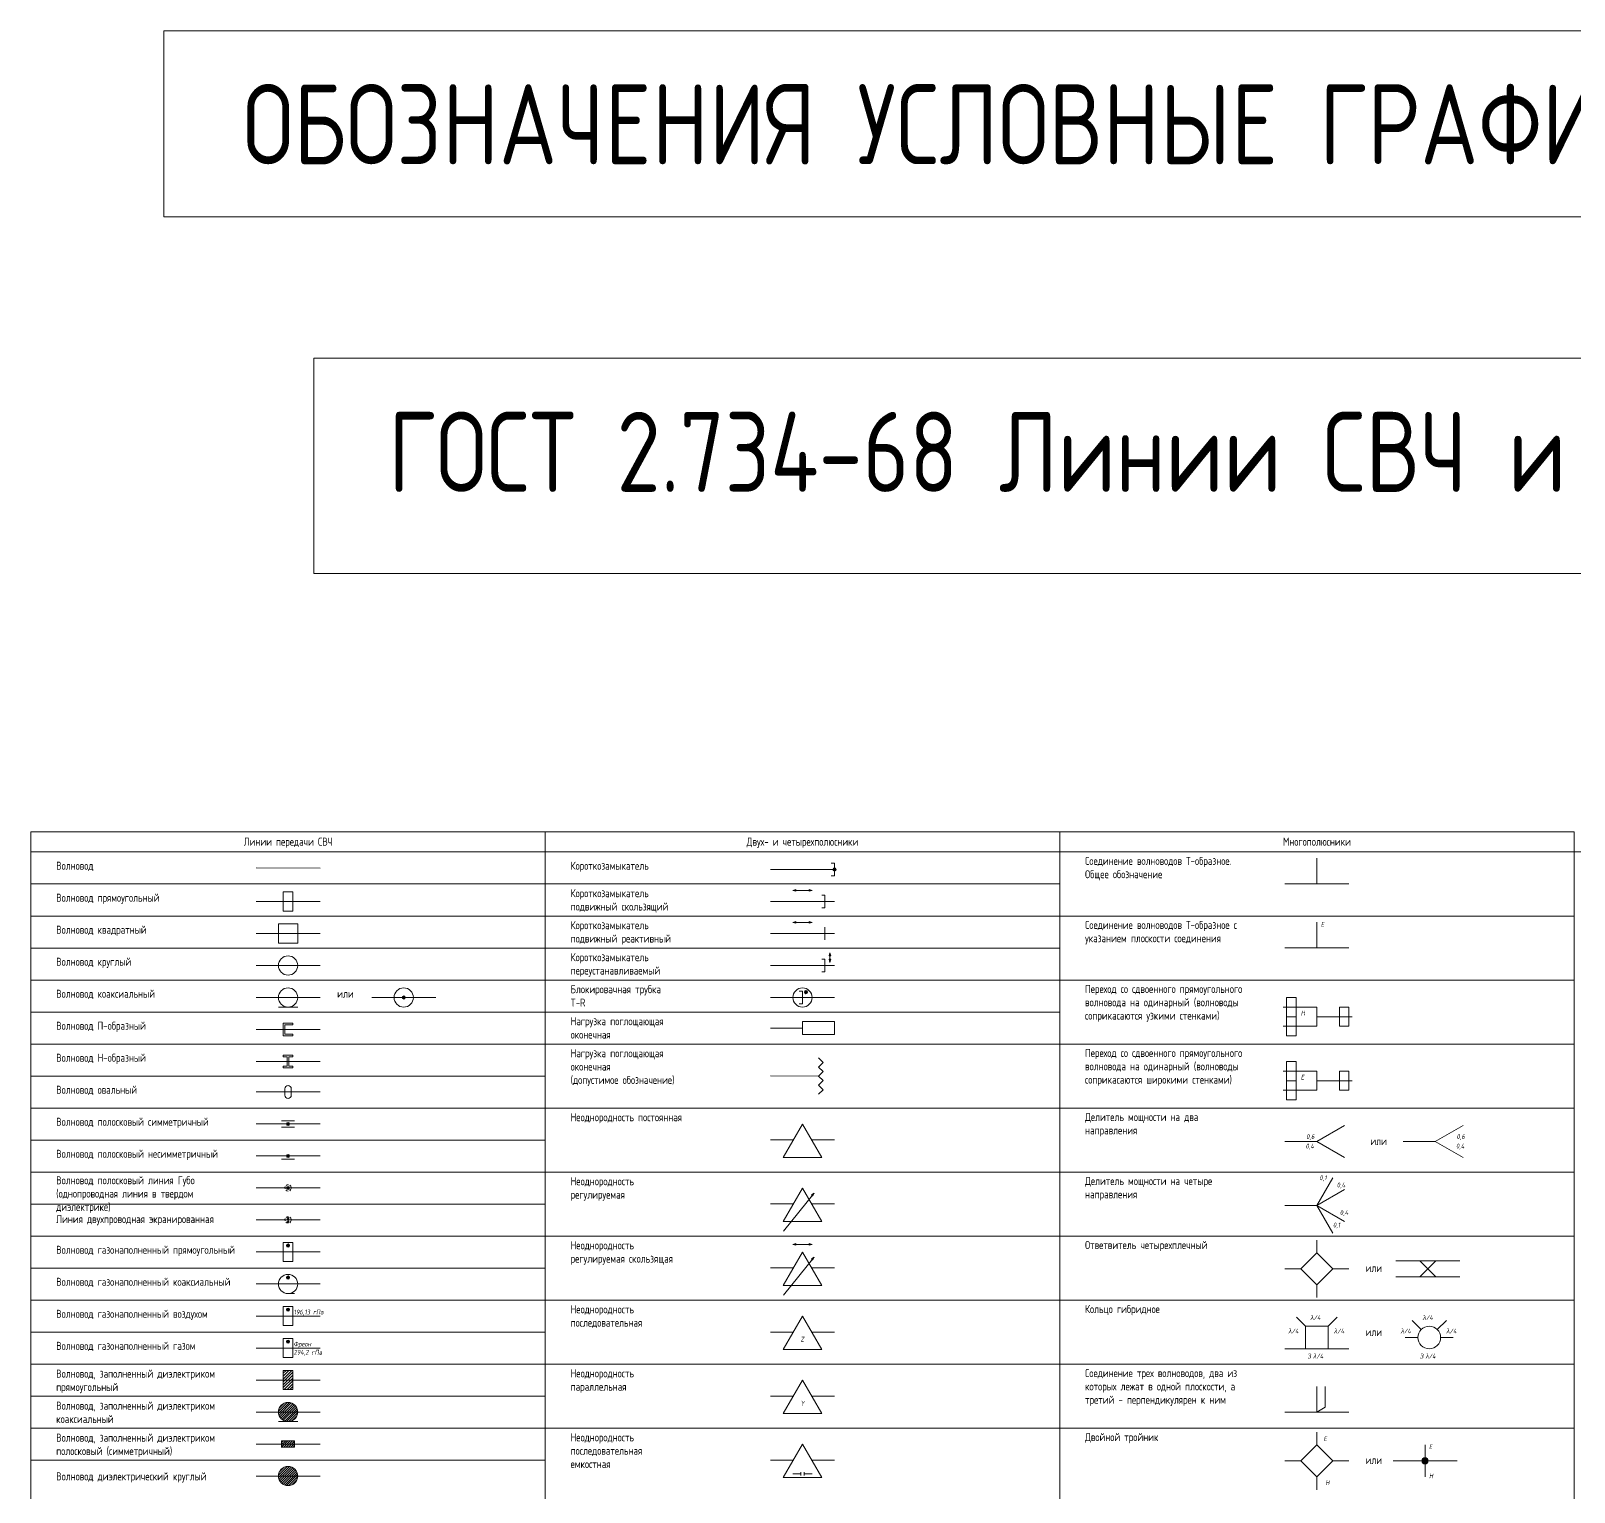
# Model space of a CAD drawing. Header units: millimetres. Extents: x 105 to 909, y -265 to 982.
# Drawn here: x 105.4 to 587.5, y 525.5 to 982 of the extents above; entities that cross this region are included whole.
import ezdxf

# ---------------------------------------------------------------- set-up
doc = ezdxf.new("R2010")
doc.units = ezdxf.units.MM
doc.layers.get('0').update_dxf_attribs({"lineweight": 20})
doc.layers.add('прозрачные линии', color=7, linetype='Continuous', true_color=0xffffff, transparency=0.9)
doc.styles.add('GOST', font='')
doc.styles.get('GOST').set_extended_font_data('GOST type A')

msp = doc.modelspace()

# ---------------------------------------------------------------- hatches: boundary and pattern name
h = msp.add_hatch(color=256)
h.dxf.hatch_style = 1
h.paths.add_polyline_path([(356.97, 720, 1), (355.97, 720, 1)])
h = msp.add_hatch(color=256)
h.dxf.hatch_style = 1
h.paths.add_polyline_path([(344.44, 713.72), (343.47, 713.46), (344.44, 713.46)])
h = msp.add_hatch(color=256)
h.dxf.hatch_style = 1
h.paths.add_polyline_path([(344.44, 713.2), (343.47, 713.46), (344.44, 713.46)])
h = msp.add_hatch(color=256)
h.dxf.hatch_style = 1
h.paths.add_polyline_path([(348.51, 713.72), (349.47, 713.46), (348.51, 713.46)])
h = msp.add_hatch(color=256)
h.dxf.hatch_style = 1
h.paths.add_polyline_path([(348.51, 713.2), (349.47, 713.46), (348.51, 713.46)])
h = msp.add_hatch(color=256)
h.dxf.hatch_style = 1
h.paths.add_polyline_path([(344.44, 703.72), (343.47, 703.46), (344.44, 703.46)])
h = msp.add_hatch(color=256)
h.dxf.hatch_style = 1
h.paths.add_polyline_path([(344.44, 703.2), (343.47, 703.46), (344.44, 703.46)])
h = msp.add_hatch(color=256)
h.dxf.hatch_style = 1
h.paths.add_polyline_path([(348.51, 703.72), (349.47, 703.46), (348.51, 703.46)])
h = msp.add_hatch(color=256)
h.dxf.hatch_style = 1
h.paths.add_polyline_path([(348.51, 703.2), (349.47, 703.46), (348.51, 703.46)])
h = msp.add_hatch(color=256)
h.dxf.hatch_style = 1
h.paths.add_polyline_path([(354.77, 693), (355.03, 693.97), (355.03, 693)])
h = msp.add_hatch(color=256)
h.dxf.hatch_style = 1
h.paths.add_polyline_path([(354.77, 691.93), (355.03, 690.97), (355.03, 691.93)])
h = msp.add_hatch(color=256)
h.dxf.hatch_style = 1
h.paths.add_polyline_path([(355.29, 693), (355.03, 693.97), (355.03, 693)])
h = msp.add_hatch(color=256)
h.dxf.hatch_style = 1
h.paths.add_polyline_path([(355.29, 691.93), (355.03, 690.97), (355.03, 691.93)])
h = msp.add_hatch(color=256)
h.dxf.hatch_style = 1
h.paths.add_polyline_path([(221.41, 680), (222.41, 680, 1)])
h.paths.add_polyline_path([(222.41, 680), (221.41, 680, 1)])
h = msp.add_hatch(color=256)
h.dxf.hatch_style = 1
h.paths.add_polyline_path([(348.05, 681.68, 1), (347.05, 681.68, 1)])
h = msp.add_hatch(color=256)
h.dxf.hatch_style = 1
h.paths.add_polyline_path([(185.28, 640.49), (186.28, 640.49, 1)])
h.paths.add_polyline_path([(186.28, 640.49), (185.28, 640.49, 1)])
h = msp.add_hatch(color=256)
h.dxf.hatch_style = 1
h.paths.add_polyline_path([(185.28, 630.49), (186.28, 630.49, 1)])
h.paths.add_polyline_path([(186.28, 630.49), (185.28, 630.49, 1)])
h = msp.add_hatch(color=256)
h.dxf.hatch_style = 1
h.paths.add_polyline_path([(185.28, 620.49), (186.28, 620.49, 1)])
h.paths.add_polyline_path([(186.28, 620.49), (185.28, 620.49, 1)])
h = msp.add_hatch(color=256)
h.dxf.hatch_style = 1
h.paths.add_polyline_path([(349.3, 618.33), (350.11, 618.92), (349.5, 618.17)])
h = msp.add_hatch(color=256)
h.dxf.hatch_style = 1
h.paths.add_polyline_path([(349.7, 618.01), (350.11, 618.92), (349.5, 618.17)])
h = msp.add_hatch(color=256)
h.dxf.hatch_style = 1
h.paths.add_polyline_path([(186.28, 602.49, 1), (185.28, 602.49, 1)])
h = msp.add_hatch(color=256)
h.dxf.hatch_style = 1
h.paths.add_polyline_path([(344.44, 603.11), (343.47, 602.85), (344.44, 602.85)])
h = msp.add_hatch(color=256)
h.dxf.hatch_style = 1
h.paths.add_polyline_path([(344.44, 602.59), (343.47, 602.85), (344.44, 602.85)])
h = msp.add_hatch(color=256)
h.dxf.hatch_style = 1
h.paths.add_polyline_path([(348.51, 603.11), (349.47, 602.85), (348.51, 602.85)])
h = msp.add_hatch(color=256)
h.dxf.hatch_style = 1
h.paths.add_polyline_path([(348.51, 602.59), (349.47, 602.85), (348.51, 602.85)])
h = msp.add_hatch(color=256)
h.dxf.hatch_style = 1
h.paths.add_polyline_path([(349.3, 598.33), (350.11, 598.92), (349.5, 598.17)])
h = msp.add_hatch(color=256)
h.dxf.hatch_style = 1
h.paths.add_polyline_path([(349.7, 598.01), (350.11, 598.92), (349.5, 598.17)])
h = msp.add_hatch(color=256)
h.dxf.hatch_style = 1
h.paths.add_polyline_path([(186.28, 592.49, 1), (185.28, 592.49, 1)])
h = msp.add_hatch(color=256)
h.dxf.hatch_style = 1
h.paths.add_polyline_path([(186.28, 582.49, 1), (185.28, 582.49, 1)])
h = msp.add_hatch(color=256)
h.dxf.hatch_style = 1
h.paths.add_polyline_path([(186.28, 572.49, 1), (185.28, 572.49, 1)])
h = msp.add_hatch()
h.set_pattern_fill('ANSI31', color=256, scale=0.2)
h.set_pattern_definition([(45, (-108.0133, 0), (-0.4490128, 0.4490128), [])])
h.paths.add_polyline_path([(187.28, 563.49), (184.28, 563.49), (184.28, 560.49), (187.28, 560.49)])
h.paths.add_polyline_path([(187.28, 560.49), (184.28, 560.49), (184.28, 557.49), (187.28, 557.49)])
h = msp.add_hatch()
h.set_pattern_fill('ANSI31', color=256, scale=0.16)
h.set_pattern_definition([(45, (-925.41263, 0.02966), (-0.35921024, 0.35921024), [])])
edge = h.paths.add_edge_path()
edge.add_line((182.78, 550.49), (188.78, 550.49))
edge.add_arc((185.78, 550.49), 3, 360, 540)
edge = h.paths.add_edge_path()
edge.add_line((188.78, 550.49), (182.78, 550.49))
edge.add_arc((185.78, 550.49), 3, 180, 360)
h = msp.add_hatch()
h.set_pattern_fill('ANSI31', color=256, scale=0.16)
h.set_pattern_definition([(45, (-925.41263, 0.02966), (-0.35921024, 0.35921024), [])])
h.paths.add_polyline_path([(187.78, 541.49), (183.78, 541.49), (183.78, 540.5), (187.78, 540.49)])
h.paths.add_polyline_path([(187.78, 540.49), (183.78, 540.5), (183.78, 539.49), (187.78, 539.49)])
h = msp.add_hatch(color=256)
h.dxf.hatch_style = 1
h.paths.add_polyline_path([(540.93, 536.22, 0.414214), (539.93, 535.22), (540.93, 535.22)])
h.paths.add_polyline_path([(540.93, 536.22), (540.93, 535.22), (541.93, 535.22, 0.414214)])
h.paths.add_polyline_path([(541.93, 535.22), (540.93, 535.22), (540.93, 534.22, 0.414214)])
h.paths.add_polyline_path([(540.93, 535.22), (539.93, 535.22, 0.414214), (540.93, 534.22)])
h = msp.add_hatch()
h.set_pattern_fill('ANSI31', color=256, scale=0.16)
h.set_pattern_definition([(45, (-925.41263, -19.97034), (-0.35921024, 0.35921024), [])])
edge = h.paths.add_edge_path()
edge.add_line((182.78, 530.49), (188.78, 530.49))
edge.add_arc((185.78, 530.49), 3, 360, 540)
edge = h.paths.add_edge_path()
edge.add_line((188.78, 530.49), (182.78, 530.49))
edge.add_arc((185.78, 530.49), 3, 180, 360)

# ---------------------------------------------------------------- linework, layer by layer
for p, q in [((105.44, 725.46), (908.88, 725.46)), ((507.18, 723.49), (507.16, 715.49)), ((175.78, 720.49), (195.78, 720.43)), ((336.47, 720), (356.47, 720)), ((356.47, 722), (355.47, 722)), ((356.47, 720), (356.47, 722)), ((356.47, 720), (356.47, 718)), ((105.44, 715.46), (266.13, 715.46)), ((266.13, 715.46), (426.82, 715.46)), ((343.47, 713.46), (344.44, 713.72)), ((349.47, 713.46), (343.47, 713.46)), ((343.47, 713.46), (344.44, 713.2)), ((344.44, 713.72), (344.44, 713.46)), ((344.44, 713.2), (344.44, 713.46)), ((346.47, 713.46), (349.47, 713.46)), ((349.47, 713.46), (348.51, 713.72)), ((348.51, 713.72), (348.51, 713.46)), ((349.47, 713.46), (348.51, 713.2)), ((348.51, 713.2), (348.51, 713.46)), ((356.47, 718), (355.47, 718)), ((497.16, 715.49), (517.16, 715.49)), ((175.78, 710), (195.78, 710)), ((186.28, 713), (184.28, 713)), ((184.28, 713), (187.28, 713)), ((184.28, 707), (184.28, 713)), ((187.28, 713), (187.28, 707)), ((336.47, 710), (356.47, 710)), ((353.47, 712), (352.47, 712)), ((353.47, 710), (353.47, 712)), ((353.47, 710), (353.47, 708)), ((105.44, 705.46), (266.13, 705.46)), ((187.28, 707), (184.28, 707)), ((266.13, 705.46), (426.82, 705.46)), ((353.47, 708), (352.47, 708)), ((426.82, 705.46), (587.5, 705.46)), ((175.78, 700), (195.78, 700)), ((182.78, 697), (182.78, 703)), ((182.78, 703), (185.78, 703)), ((185.78, 703), (188.78, 703)), ((188.78, 703), (188.78, 697)), ((336.47, 700), (356.47, 700)), ((343.47, 703.46), (344.44, 703.72)), ((349.47, 703.46), (343.47, 703.46)), ((343.47, 703.46), (344.44, 703.2)), ((344.44, 703.72), (344.44, 703.46)), ((344.44, 703.2), (344.44, 703.46)), ((346.47, 703.46), (349.47, 703.46)), ((349.47, 703.46), (348.51, 703.72)), ((348.51, 703.72), (348.51, 703.46)), ((349.47, 703.46), (348.51, 703.2)), ((348.51, 703.2), (348.51, 703.46)), ((353.47, 700), (353.47, 702)), ((353.47, 700), (353.47, 698)), ((507.18, 703.49), (507.16, 695.49)), ((105.44, 695.46), (266.13, 695.46)), ((188.78, 697), (182.78, 697)), ((266.13, 695.46), (426.82, 695.46)), ((497.16, 695.49), (517.16, 695.49)), ((175.78, 690), (195.78, 690)), ((336.47, 690), (356.47, 690)), ((353.47, 692), (352.47, 692)), ((353.47, 690), (353.47, 692)), ((353.47, 690), (353.47, 688)), ((355.03, 693.97), (354.77, 693)), ((354.77, 693), (355.03, 693)), ((355.03, 690.97), (354.77, 691.93)), ((354.77, 691.93), (355.03, 691.93)), ((355.03, 693.97), (355.03, 690.97)), ((355.03, 693.97), (355.29, 693)), ((355.29, 693), (355.03, 693)), ((355.03, 690.97), (355.29, 691.93)), ((355.29, 691.93), (355.03, 691.93)), ((105.44, 685.46), (266.13, 685.46)), ((266.13, 685.46), (426.82, 685.46)), ((353.47, 688), (352.47, 688)), ((426.82, 685.46), (587.5, 685.46)), ((175.78, 680), (195.78, 680)), ((211.91, 680), (231.91, 680)), ((336.47, 680), (356.47, 680)), ((346.47, 682), (345.47, 682)), ((346.47, 680), (346.47, 682)), ((346.47, 680), (346.47, 678)), ((499.66, 680), (497.66, 680)), ((497.66, 680), (500.66, 680)), ((497.66, 674), (497.66, 680)), ((500.66, 680), (500.66, 674)), ((105.44, 675.46), (266.13, 675.46)), ((188.78, 677), (182.78, 677)), ((266.13, 675.46), (426.82, 675.46)), ((346.47, 678), (345.47, 678)), ((507.16, 677), (496.66, 677)), ((507.16, 674), (507.16, 677)), ((517.16, 677), (514.16, 677)), ((516.16, 677), (514.16, 677)), ((514.16, 677), (517.16, 677)), ((514.16, 671), (514.16, 677)), ((517.16, 677), (517.16, 671)), ((184.28, 670), (184.28, 672)), ((184.28, 672), (187.28, 672)), ((184.78, 671.5), (184.78, 670)), ((184.78, 671.5), (187.28, 671.5)), ((187.28, 671.5), (187.28, 672)), ((336.47, 670.46), (346.47, 670.46)), ((346.47, 670.46), (346.47, 672.46)), ((346.47, 672.46), (356.47, 672.46)), ((346.47, 668.46), (346.47, 670.46)), ((356.47, 672.46), (356.47, 668.46)), ((507.16, 671), (496.66, 671)), ((500.66, 674), (497.66, 674)), ((499.66, 674), (497.66, 674)), ((497.66, 674), (500.66, 674)), ((497.66, 668), (497.66, 674)), ((500.66, 674), (500.66, 668)), ((507.16, 674), (518.16, 674)), ((507.16, 671), (507.16, 674)), ((517.16, 671), (514.16, 671)), ((105.44, 665.46), (266.13, 665.46)), ((175.78, 670), (195.78, 670)), ((184.28, 670), (184.28, 668)), ((184.28, 668), (187.28, 668)), ((184.78, 668.5), (184.78, 670)), ((187.28, 668.5), (184.78, 668.5)), ((187.28, 668), (187.28, 668.5)), ((266.13, 665.46), (426.82, 665.46)), ((356.47, 668.46), (346.47, 668.46)), ((426.82, 665.46), (587.5, 665.46)), ((500.66, 668), (497.66, 668)), ((185.78, 662), (184.28, 662)), ((184.28, 662), (184.28, 661.5)), ((184.28, 661.5), (185.53, 661.5)), ((185.53, 661.5), (185.53, 660)), ((187.28, 662), (185.78, 662)), ((186.03, 660), (186.03, 661.5)), ((186.03, 661.5), (187.28, 661.5)), ((187.28, 662), (187.28, 661.5)), ((351.47, 661.1), (352.89, 659.69)), ((175.78, 660), (195.78, 660)), ((185.53, 658.5), (184.28, 658.5)), ((184.28, 658), (184.28, 658.5)), ((187.28, 658.01), (184.28, 658.01)), ((185.53, 660), (185.53, 658.5)), ((186.03, 658.5), (186.03, 660)), ((187.28, 658.5), (186.03, 658.5)), ((187.28, 658), (187.28, 658.5)), ((351.47, 658.28), (352.89, 659.69)), ((351.47, 658.28), (352.89, 656.86)), ((351.47, 655.45), (352.89, 656.86)), ((507.16, 657), (496.66, 657)), ((499.66, 660), (497.66, 660)), ((497.66, 660), (500.66, 660)), ((497.66, 654), (497.66, 660)), ((500.66, 660), (500.66, 654)), ((507.16, 654), (507.16, 657)), ((517.16, 657), (514.16, 657)), ((516.16, 657), (514.16, 657)), ((514.16, 657), (517.16, 657)), ((514.16, 651), (514.16, 657)), ((517.16, 657), (517.16, 651)), ((105.44, 655.46), (266.13, 655.46)), ((184.78, 650.49), (184.78, 651.49)), ((186.78, 650.99), (186.78, 651.49)), ((186.78, 650.49), (186.78, 650.99)), ((336.46, 655.51), (351.47, 655.45)), ((351.47, 655.45), (351.47, 655.45)), ((351.47, 655.45), (352.89, 654.03)), ((351.47, 652.62), (352.89, 654.03)), ((351.47, 652.62), (352.89, 651.2)), ((351.47, 649.79), (352.89, 651.2)), ((507.16, 651), (496.66, 651)), ((500.66, 654), (497.66, 654)), ((499.66, 654), (497.66, 654)), ((497.66, 654), (500.66, 654)), ((497.66, 648), (497.66, 654)), ((500.66, 654), (500.66, 648)), ((507.16, 654), (518.16, 654)), ((507.16, 651), (507.16, 654)), ((517.16, 651), (514.16, 651)), ((175.78, 650.49), (195.78, 650.49)), ((184.78, 650.49), (184.78, 649.99)), ((184.78, 649.99), (184.78, 649.49)), ((186.78, 650.5), (186.78, 649.49)), ((500.66, 648), (497.66, 648)), ((105.44, 645.46), (266.13, 645.46)), ((187.78, 641.49), (183.78, 641.49)), ((266.13, 645.46), (426.82, 645.46)), ((426.82, 645.46), (587.5, 645.46)), ((175.78, 640.49), (195.78, 640.49)), ((187.78, 639.49), (183.78, 639.49)), ((346.47, 640.45), (340.47, 630.06)), ((346.47, 640.45), (352.47, 630.06)), ((507.16, 635), (515.82, 640)), ((544.14, 635), (552.8, 640)), ((105.44, 635.46), (266.13, 635.46)), ((336.49, 635.49), (343.61, 635.49)), ((349.34, 635.49), (356.45, 635.49)), ((497.16, 635), (507.16, 635)), ((507.16, 635), (515.82, 630)), ((534.14, 635), (544.14, 635)), ((544.14, 635), (552.8, 630)), ((175.78, 630.49), (195.78, 630.49)), ((187.78, 629.49), (183.78, 629.49)), ((352.47, 630.06), (340.47, 630.06)), ((105.44, 625.46), (266.13, 625.46)), ((266.13, 625.46), (426.82, 625.46)), ((426.82, 625.46), (587.5, 625.46)), ((507.16, 615), (512.16, 623.66)), ((175.78, 620.49), (195.78, 620.49)), ((346.47, 620.45), (340.47, 610.06)), ((350.11, 618.92), (340.49, 607.02)), ((346.47, 620.45), (352.47, 610.06)), ((348.23, 616.59), (350.11, 618.92)), ((350.11, 618.92), (349.3, 618.33)), ((349.3, 618.33), (349.5, 618.17)), ((349.7, 618.01), (349.5, 618.17)), ((350.11, 618.92), (349.7, 618.01)), ((507.16, 615), (515.82, 620)), ((105.44, 615.46), (266.13, 615.46)), ((336.49, 615.49), (343.61, 615.49)), ((349.34, 615.49), (356.45, 615.49)), ((497.16, 615), (507.16, 615)), ((507.16, 615), (515.82, 610)), ((507.16, 615), (512.16, 606.34)), ((175.78, 610.49), (195.78, 610.49)), ((352.47, 610.06), (340.47, 610.06)), ((105.44, 605.46), (266.13, 605.46)), ((186.28, 603.49), (184.28, 603.49)), ((184.28, 603.49), (187.28, 603.49)), ((184.28, 597.49), (184.28, 603.49)), ((187.28, 603.49), (187.28, 597.49)), ((266.13, 605.46), (426.82, 605.46)), ((343.47, 602.85), (344.44, 603.11)), ((349.47, 602.85), (343.47, 602.85)), ((343.47, 602.85), (344.44, 602.59)), ((344.44, 603.11), (344.44, 602.85)), ((344.44, 602.59), (344.44, 602.85)), ((346.47, 602.85), (349.47, 602.85)), ((349.47, 602.85), (348.51, 603.11)), ((348.51, 603.11), (348.51, 602.85)), ((349.47, 602.85), (348.51, 602.59)), ((348.51, 602.59), (348.51, 602.85)), ((426.82, 605.46), (587.5, 605.46)), ((507.16, 600.22), (507.16, 604.22)), ((175.78, 600.49), (195.78, 600.49)), ((346.47, 600.45), (340.47, 590.06)), ((350.11, 598.92), (340.49, 587.02)), ((346.47, 600.45), (352.47, 590.06)), ((348.23, 596.59), (350.11, 598.92)), ((350.11, 598.92), (349.3, 598.33)), ((349.3, 598.33), (349.5, 598.17)), ((349.7, 598.01), (349.5, 598.17)), ((350.11, 598.92), (349.7, 598.01)), ((502.16, 595.22), (507.16, 600.22)), ((512.16, 595.22), (507.16, 600.22)), ((105.44, 595.46), (266.13, 595.46)), ((187.28, 597.49), (184.28, 597.49)), ((336.49, 595.49), (343.61, 595.49)), ((349.34, 595.49), (356.45, 595.49)), ((497.16, 595.22), (502.16, 595.22)), ((502.16, 595.22), (502.16, 595.22)), ((502.16, 595.22), (507.16, 590.22)), ((512.16, 595.22), (507.16, 590.22)), ((512.16, 595.22), (517.16, 595.22)), ((517.16, 595.22), (517.16, 595.22)), ((551.85, 597.72), (531.85, 597.72)), ((539.35, 597.72), (544.35, 592.72)), ((544.35, 597.72), (539.35, 592.72)), ((539.35, 597.72), (544.35, 597.72)), ((175.78, 590.49), (195.78, 590.49)), ((352.47, 590.06), (340.47, 590.06)), ((507.16, 590.22), (507.16, 586.22)), ((551.85, 592.72), (531.85, 592.72)), ((539.35, 592.72), (544.35, 592.72)), ((105.44, 585.46), (266.13, 585.46)), ((186.28, 583.49), (184.28, 583.49)), ((184.28, 583.49), (187.28, 583.49)), ((184.28, 577.49), (184.28, 583.49)), ((185.78, 587.49), (187.78, 587.49)), ((187.28, 583.49), (187.28, 577.49)), ((266.13, 585.46), (426.82, 585.46)), ((426.82, 585.46), (587.5, 585.46)), ((175.78, 580.49), (195.78, 580.49)), ((346.47, 580.45), (340.47, 570.06)), ((346.47, 580.45), (352.47, 570.06)), ((500.79, 580.12), (503.62, 577.29)), ((513.52, 580.12), (510.69, 577.29)), ((536.93, 579.09), (539.76, 576.26)), ((547.59, 579.09), (544.76, 576.26)), ((105.44, 575.46), (266.13, 575.46)), ((187.28, 577.49), (184.28, 577.49)), ((336.49, 575.49), (343.61, 575.49)), ((349.34, 575.49), (356.45, 575.49)), ((503.62, 570.22), (503.62, 577.29)), ((510.69, 577.29), (503.62, 577.29)), ((510.69, 577.29), (510.69, 570.22)), ((534.76, 573.76), (538.73, 573.76)), ((545.8, 573.76), (549.76, 573.76)), ((175.78, 570.49), (195.78, 570.49)), ((186.28, 573.49), (184.28, 573.49)), ((184.28, 573.49), (187.28, 573.49)), ((184.28, 567.49), (184.28, 573.49)), ((187.28, 573.49), (187.28, 567.49)), ((352.47, 570.06), (340.47, 570.06)), ((497.16, 570.22), (512.16, 570.22)), ((503.62, 570.22), (503.62, 570.22)), ((503.62, 570.22), (510.69, 570.22)), ((512.16, 570.22), (517.16, 570.22)), ((105.44, 565.46), (266.13, 565.46)), ((187.28, 567.49), (184.28, 567.49)), ((266.13, 565.46), (426.82, 565.46)), ((426.82, 565.46), (587.5, 565.46)), ((175.78, 560.49), (195.78, 560.49)), ((186.28, 563.49), (184.28, 563.49)), ((184.28, 563.49), (187.28, 563.49)), ((184.28, 557.49), (184.28, 563.49)), ((187.28, 563.49), (187.28, 557.49)), ((346.47, 560.45), (340.47, 550.06)), ((346.47, 560.45), (352.47, 550.06)), ((105.44, 555.46), (266.13, 555.46)), ((187.28, 557.49), (184.28, 557.49)), ((336.49, 555.49), (343.61, 555.49)), ((349.34, 555.49), (356.45, 555.49)), ((507.18, 558.49), (507.16, 550.49)), ((509.76, 551.99), (509.76, 558.49)), ((175.78, 550.49), (195.78, 550.49)), ((352.47, 550.06), (340.47, 550.06)), ((497.16, 550.49), (517.16, 550.49)), ((507.16, 550.49), (509.76, 551.99)), ((105.44, 545.46), (266.13, 545.46)), ((188.78, 547.49), (182.78, 547.49)), ((266.13, 545.46), (426.82, 545.46)), ((426.82, 545.46), (587.5, 545.46)), ((175.78, 540.49), (195.78, 540.49)), ((187.78, 541.49), (183.78, 541.49)), ((346.47, 540.45), (340.47, 530.06)), ((346.47, 540.45), (352.47, 530.06)), ((502.16, 535.22), (507.16, 540.22)), ((507.16, 540.22), (507.16, 544.22)), ((512.16, 535.22), (507.16, 540.22)), ((540.93, 535.22), (540.93, 540.22)), ((540.93, 540.22), (540.93, 530.22)), ((105.44, 535.46), (266.13, 535.46)), ((187.78, 539.49), (183.78, 539.49)), ((336.49, 535.49), (343.61, 535.49)), ((349.34, 535.49), (356.45, 535.49)), ((497.16, 535.22), (502.16, 535.22)), ((502.16, 535.22), (502.16, 535.22)), ((502.16, 535.22), (507.16, 530.22)), ((512.16, 535.22), (507.16, 530.22)), ((512.16, 535.22), (517.16, 535.22)), ((530.93, 535.22), (550.93, 535.22)), ((175.78, 530.49), (195.78, 530.49)), ((345.97, 531.19), (343.47, 531.19)), ((345.97, 531.69), (345.97, 530.69)), ((346.97, 531.69), (346.97, 530.69)), ((346.97, 531.19), (349.47, 531.19)), ((352.47, 530.06), (340.47, 530.06)), ((507.16, 530.22), (507.16, 526.22))]:
    msp.add_line(p, q)
for points in [[(146.95, 982), (852.06, 982), (852.06, 923.86), (146.95, 923.86)], [(193.81, 879.7), (794.93, 879.7), (794.93, 812.45), (193.81, 812.45)], [(105.44, 731.71), (266.13, 731.71), (266.13, 255.46), (105.44, 255.46)], [(266.13, 731.71), (426.82, 731.71), (426.82, -264.54), (266.13, -264.54)], [(426.82, 731.71), (587.5, 731.71), (587.5, 165.46), (426.82, 165.46)]]:
    msp.add_lwpolyline(points, close=True)
for centre, radius in [((356.47, 720), 0.5), ((185.78, 690), 3), ((185.78, 680), 3), ((221.91, 680), 3), ((221.91, 680), 0.5), ((346.47, 680), 3), ((347.55, 681.68), 0.5), ((185.78, 640.49), 0.5), ((185.78, 630.49), 0.5), ((185.78, 620.49), 0.5), ((185.78, 610.99), 0.25), ((185.78, 609.99), 0.25), ((185.78, 602.49), 0.5), ((185.78, 590.49), 3), ((185.78, 592.49), 0.5), ((185.78, 582.49), 0.5), ((542.26, 573.76), 3.54), ((185.78, 572.49), 0.5), ((185.78, 550.49), 3), ((540.93, 535.22), 1), ((185.78, 530.49), 3)]:
    msp.add_circle(centre, radius)
for centre, start, end in [((185.78, 651.49), 0, 180), ((185.78, 649.49), 180, 0), ((185.78, 620.49), 150.6529, 197.8093), ((185.78, 620.49), 225.95, 273.1063), ((185.78, 620.49), 81.631, 128.7874), ((185.78, 620.49), 300.6529, 347.8093), ((185.78, 620.49), 11.1838, 58.3402), ((185.78, 610.49), 150.6529, 197.8093), ((185.78, 610.49), 225.95, 273.1063), ((185.78, 610.49), 81.631, 128.7874), ((185.78, 610.49), 300.6529, 347.8093), ((185.78, 610.49), 11.1838, 58.3402)]:
    msp.add_arc(centre, 1, start, end)
at = {"layer": 'прозрачные линии'}
for p, q in [((183.78, 541.46), (183.78, 539.46)), ((187.78, 539.49), (187.78, 541.49))]:
    msp.add_line(p, q, dxfattribs=at)

# ---------------------------------------------------------------- texts
at = {"char_height": 25, "attachment_point": 1}
for s, width, insert in [('{\\fGOST type A|b0|i0|c204|p34;ОБОЗНАЧЕНИЯ УСЛОВНЫЕ ГРАФИЧЕСКИЕ В СХЕМАХ}', 1137.9666, (171.71, 965.32)), ('{\\fGOST type A|b0|i0|c204|p34;ГОСТ 2.734-68 Линии СВЧ и их элементы}', 6862.284, (217.04, 862.97))]:
    msp.add_mtext_dynamic_manual_height_columns(s, width=width, gutter_width=125, heights=[0], dxfattribs=dict(at, insert=insert))
at = {"attachment_point": 1, "style": 'GOST'}
for s, width, heights, insert, char_height in [('\\pxsm1,qc;Линии передачи СВЧ', 160.687, [6.25], (105.44, 729.93), 2.5), ('\\pxsm1,qc;Двух- и четырехполюсники', 160.687, [6.25], (266.13, 729.93), 2.5), ('\\pxqc;Многополюсники', 160.687, [6.25], (426.82, 729.93), 2.5), ('Соединение волноводов Т-образное.\\PОбщее обозначение', 49.0319, [0], (434.73, 723.92), 2.5), ('Волновод', 31.5734, [0], (113.35, 722.42), 2.5), ('Короткозамыкатель', 31.5734, [0], (274.04, 722.42), 2.5), ('Короткозамыкатель подвижный скользящий', 31.5734, [0], (274.04, 713.83), 2.5), ('Волновод прямоугольный', 31.5734, [0], (113.35, 712.42), 2.5), ('Короткозамыкатель подвижный реактивный', 31.5734, [0], (274.04, 703.83), 2.5), ('Соединение волноводов Т-образное с указанием плоскости соединения', 49.0319, [0], (434.73, 703.92), 2.5), ('Волновод квадратный', 31.5734, [0], (113.35, 702.42), 2.5), ('Волновод круглый', 31.5734, [0], (113.35, 692.42), 2.5), ('Короткозамыкатель переустанавливаемый', 31.5734, [0], (274.04, 693.83), 2.5), ('Волновод коаксиальный', 31.5734, [0], (113.35, 682.42), 2.5), ('или', 31.5734, [0], (201.12, 682.42), 2.5), ('Блокировачная трубка\\PT-R', 31.5734, [0], (274.04, 683.83), 2.5), ('Переход со сдвоенного прямоугольного волновода на одинарный (волноводы соприкасаются узкими стенками)', 49.0319, [0], (434.73, 683.92), 2.5), ('Волновод П-образный', 31.5734, [0], (113.35, 672.42), 2.5), ('Нагрузка поглощающая\\Pоконечная', 31.5734, [0], (274.04, 673.83), 2.5), ('Волновод Н-образный', 31.5734, [0], (113.35, 662.42), 2.5), ('Нагрузка поглощающая\\Pоконечная\\P(допустимое обозначение)', 34.1502, [0], (274.04, 663.83), 2.5), ('Переход со сдвоенного прямоугольного волновода на одинарный (волноводы соприкасаются широкими стенками)', 49.0319, [0], (434.73, 663.92), 2.5), ('Волновод овальный', 31.5734, [0], (113.35, 652.42), 2.5), ('Волновод полосковый симметричный', 48.2789, [0], (113.35, 642.42), 2.5), ('Неоднородность постоянная', 34.1502, [0], (274.04, 643.83), 2.5), ('Делитель мощности на два направления', 49.0319, [0], (434.73, 643.92), 2.5), ('Волновод полосковый несимметричный', 50.1915, [0], (113.35, 632.42), 2.5), ('или', 31.5734, [0], (523.85, 636.37), 2.5), ('Волновод полосковый линия Губо (однопроводная линия в твердом диэлектрике)', 60.1165, [0], (113.35, 624.15), 2.5), ('Неоднородность регулируемая', 34.1502, [0], (274.04, 623.83), 2.5), ('Делитель мощности на четыре направления', 49.0319, [0], (434.73, 623.92), 2.5), ('Линия двухпроводная экранированная', 60.1165, [0], (113.35, 612.04), 2.5), ('Неоднородность регулируемая скользящая', 34.1502, [0], (274.04, 603.83), 2.5), ('Ответвитель четырехплечный', 49.0319, [0], (434.73, 603.92), 2.5), ('Волновод газонаполненный прямоугольный', 72.4295, [0], (113.35, 602.42), 2.5), ('или', 31.5734, [0], (522.35, 596.73), 2.5), ('Волновод газонаполненный коаксиальный', 55.9179, [0], (113.35, 592.42), 2.5), ('Неоднородность последовательная', 34.1502, [0], (274.04, 583.83), 2.5), ('Кольцо гибридное', 49.0319, [0], (434.73, 583.92), 2.5), ('Волновод газонаполненный воздухом', 72.4295, [0], (113.35, 582.42), 2.5), ('{\\Q10;196,13 гПа}', 12.3649, [0], (187.54, 582.47), 1.5), ('{\\Q10;Z}', 4.7065, [0], (345.85, 574), 1.5), ('или', 31.5734, [0], (522.35, 576.73), 2.5), ('Волновод газонаполненный газом', 72.4295, [0], (113.35, 572.42), 2.5), ('{\\Q10;294,2 гПа}', 12.3649, [0], (187.54, 569.92), 1.5), ('{\\Q10;Фреон}', 12.3649, [0], (187.54, 572.47), 1.5), ('Волновод, заполненный диэлектриком прямоугольный', 52.5342, [0], (113.35, 563.73), 2.5), ('Неоднородность параллельная', 34.1502, [0], (274.04, 563.83), 2.5), ('Соединение трех волноводов, два из которых лежат в одной плоскости, а третий - перпендикулярен к ним', 49.0319, [0], (434.73, 563.92), 2.5), ('Волновод, заполненный диэлектриком коаксиальный', 52.5342, [0], (113.35, 553.73), 2.5), ('{\\Q10;Y}', 4.7065, [0], (345.85, 554), 1.5), ('Волновод, заполненный диэлектриком полосковый (симметричный)', 52.5342, [0], (113.35, 543.73), 2.5), ('Неоднородность последовательная\\Pемкостная', 34.1502, [0], (274.04, 543.83), 2.5), ('Двойной тройник', 49.0319, [0], (434.73, 543.92), 2.5), ('или', 31.5734, [0], (522.35, 536.73), 2.5), ('Волновод диэлектрический круглый', 52.5342, [0], (113.35, 531.65), 2.5)]:
    msp.add_mtext_dynamic_manual_height_columns(s, width=width, gutter_width=12.5, heights=heights, dxfattribs=dict(at, insert=insert, char_height=char_height))
at = {"char_height": 1.5, "attachment_point": 1, "style": 'GOST'}
for s, insert, width in [('{\\Q10;E}', (508.4, 703.59), 0.4728), ('{\\Q10;Н}', (502.12, 675.86), 0.4728), ('{\\Q10;Е}', (502.12, 655.86), 0.1316), ('\\A1;{\\fTimes New Roman|b0|i0|c0|p18;\\Q10;λ\\fGOST type A|b0|i0|c204|p34;/4}', (505.05, 580.74), 5.3575), ('\\A1;{\\fTimes New Roman|b0|i0|c0|p18;\\Q10;λ\\fGOST type A|b0|i0|c204|p34;/4}', (540.15, 580.74), 5.3575), ('\\A1;{\\fTimes New Roman|b0|i0|c0|p18;\\Q10;λ\\fGOST type A|b0|i0|c204|p34;/4}', (498.18, 576.56), 5.3575), ('\\A1;{\\fTimes New Roman|b0|i0|c0|p18;\\Q10;λ\\fGOST type A|b0|i0|c204|p34;/4}', (512.42, 576.56), 5.3575), ('\\A1;{\\fTimes New Roman|b0|i0|c0|p18;\\Q10;λ\\fGOST type A|b0|i0|c204|p34;/4}', (533.28, 576.56), 5.3575), ('\\A1;{\\fTimes New Roman|b0|i0|c0|p18;\\Q10;λ\\fGOST type A|b0|i0|c204|p34;/4}', (547.52, 576.56), 5.3575), ('\\A1;{\\fTimes New Roman|b0|i0|c0|p18;\\Q10;3 λ\\fGOST type A|b0|i0|c204|p34;/4}', (504.19, 568.72), 7.2564), ('\\A1;{\\fTimes New Roman|b0|i0|c0|p18;\\Q10;3 λ\\fGOST type A|b0|i0|c204|p34;/4}', (539.3, 568.72), 7.2564), ('{\\Q10;Е}', (509.23, 542.93), 0.1316), ('{\\Q10;Е}', (542.15, 540.39), 0.1316), ('{\\Q10;Н}', (542.18, 531.27), 0.4728), ('{\\Q10;Н}', (509.81, 529.21), 0.4728)]:
    msp.add_mtext(s, dxfattribs=dict(at, insert=insert, width=width))
for s, insert in [('{\\Q10;0,6}', (503.83, 637.31)), ('{\\Q10;0,6}', (550.81, 637.31)), ('{\\Q10;0,4}', (503.65, 634.33)), ('{\\Q10;0,4}', (550.63, 634.33)), ('{\\Q10;0,1}', (507.97, 624.42)), ('{\\Q10;0,4}', (513.39, 622.18)), ('{\\Q10;0,4}', (514.35, 613.53)), ('{\\Q10;0,1}', (512.2, 609.67))]:
    msp.add_mtext(s, dxfattribs=dict(at, insert=insert))

doc.saveas('drawing.dxf')
